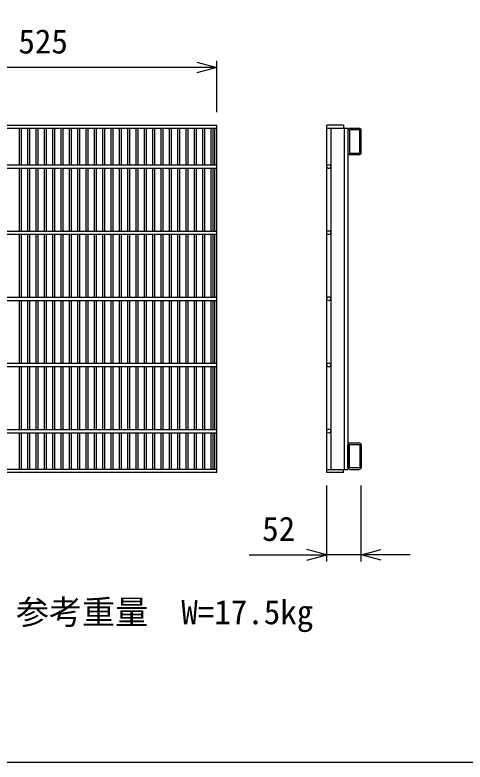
# Model space of a CAD drawing. Units: millimetres, scale not verified. Extents: x -10500 to 10500, y -7425 to 7425.
# Drawn here: x 4705 to 5386, y 548 to 1678 of the extents above; entities that cross this region are included whole.
import ezdxf
from ezdxf.enums import TextEntityAlignment as Align

# ---------------------------------------------------------------- set-up
doc = ezdxf.new("R2010")
doc.units = ezdxf.units.MM
doc.header["$LTSCALE"] = 25
for name, color, linetype, lineweight in [('0-1_DIM', 7, 'Continuous', 25), ('0-3_HATCH', 6, 'Continuous', 25), ('0-7_TXT', 7, 'Continuous', 25)]:
    doc.layers.add(name, color=color, linetype=linetype, lineweight=lineweight)
doc.styles.add('ＭＳ ゴシック', font='')
doc.styles.get('ＭＳ ゴシック').set_extended_font_data('MS Gothic')

msp = doc.modelspace()

# ---------------------------------------------------------------- linework, layer by layer
at = {"layer": '0-1_DIM'}
for p, q in [((5010.64, 1530.76), (5010.64, 1608.26)), ((5010.64, 1598.26), (4485.64, 1598.26)), ((5176.96, 851.04), (5176.96, 965.76)), ((5228.96, 851.04), (5228.96, 965.76)), ((5059.7, 861.04), (5176.96, 861.04)), ((5228.96, 861.04), (5176.96, 861.04)), ((5302.92, 861.04), (5228.96, 861.04))]:
    msp.add_line(p, q, dxfattribs=at)
for points in [[(4980.64, 1606.3), (5010.64, 1598.26), (4980.64, 1590.22)], [(5146.96, 853), (5176.96, 861.04), (5146.96, 869.08)], [(5258.96, 853), (5228.96, 861.04), (5258.96, 869.08)]]:
    msp.add_lwpolyline(points, dxfattribs=at)
at = {"layer": '0-3_HATCH'}
for p, q in [((4485.64, 1510.76), (5010.64, 1510.76)), ((4485.64, 1506.26), (5010.64, 1506.26)), ((4712.49, 1450.76), (4712.49, 1506.26)), ((4715.49, 1450.76), (4715.49, 1506.26)), ((4725.08, 1450.76), (4725.08, 1506.26)), ((4728.08, 1450.76), (4728.08, 1506.26)), ((4737.67, 1450.76), (4737.67, 1506.26)), ((4740.67, 1450.76), (4740.67, 1506.26)), ((4750.26, 1450.76), (4750.26, 1506.26)), ((4753.26, 1450.76), (4753.26, 1506.26)), ((4762.85, 1450.76), (4762.85, 1506.26)), ((4765.85, 1450.76), (4765.85, 1506.26)), ((4775.44, 1450.76), (4775.44, 1506.26)), ((4778.44, 1450.76), (4778.44, 1506.26)), ((4788.03, 1450.76), (4788.03, 1506.26)), ((4791.03, 1450.76), (4791.03, 1506.26)), ((4800.62, 1450.76), (4800.62, 1506.26)), ((4803.62, 1450.76), (4803.62, 1506.26)), ((4813.21, 1450.76), (4813.21, 1506.26)), ((4816.21, 1450.76), (4816.21, 1506.26)), ((4825.8, 1450.76), (4825.8, 1506.26)), ((4828.8, 1450.76), (4828.8, 1506.26)), ((4838.38, 1450.76), (4838.38, 1506.26)), ((4841.38, 1450.76), (4841.38, 1506.26)), ((4850.97, 1450.76), (4850.97, 1506.26)), ((4853.97, 1450.76), (4853.97, 1506.26)), ((4863.56, 1450.76), (4863.56, 1506.26)), ((4866.56, 1450.76), (4866.56, 1506.26)), ((4876.15, 1450.76), (4876.15, 1506.26)), ((4879.15, 1450.76), (4879.15, 1506.26)), ((4888.74, 1450.76), (4888.74, 1506.26)), ((4891.74, 1450.76), (4891.74, 1506.26)), ((4901.33, 1450.76), (4901.33, 1506.26)), ((4904.33, 1450.76), (4904.33, 1506.26)), ((4913.92, 1450.76), (4913.92, 1506.26)), ((4916.92, 1450.76), (4916.92, 1506.26)), ((4926.51, 1450.76), (4926.51, 1506.26)), ((4929.51, 1450.76), (4929.51, 1506.26)), ((4939.1, 1450.76), (4939.1, 1506.26)), ((4942.1, 1450.76), (4942.1, 1506.26)), ((4951.69, 1450.76), (4951.69, 1506.26)), ((4954.69, 1450.76), (4954.69, 1506.26)), ((4964.28, 1450.76), (4964.28, 1506.26)), ((4967.28, 1450.76), (4967.28, 1506.26)), ((4976.87, 1450.76), (4976.87, 1506.26)), ((4979.87, 1450.76), (4979.87, 1506.26)), ((4989.46, 1450.76), (4989.46, 1506.26)), ((4992.46, 1450.76), (4992.46, 1506.26)), ((5002.05, 1450.76), (5002.05, 1506.26)), ((5005.05, 1450.76), (5005.05, 1506.26)), ((5007.64, 1450.76), (5007.64, 1506.26)), ((5010.64, 985.76), (5010.64, 1510.76)), ((5201.96, 1510.76), (5176.96, 1510.76)), ((5176.96, 1506.26), (5208.96, 1506.26)), ((5182.96, 1506.26), (5182.96, 990.26)), ((5201.96, 1510.76), (5201.96, 1506.26)), ((5202.96, 1506.26), (5202.96, 990.26)), ((5208.96, 1506.26), (5208.96, 990.26)), ((5208.96, 1503.26), (5208.96, 1469.26)), ((5211.96, 1506.26), (5225.96, 1506.26)), ((5228.96, 1469.26), (5228.96, 1503.26)), ((5211.96, 1466.26), (5225.96, 1466.26)), ((4485.64, 1450.76), (5010.64, 1450.76)), ((4485.64, 1445.76), (5010.64, 1445.76)), ((4712.49, 1350.76), (4712.49, 1445.76)), ((4715.49, 1350.76), (4715.49, 1445.76)), ((4725.08, 1350.76), (4725.08, 1445.76)), ((4728.08, 1350.76), (4728.08, 1445.76)), ((4737.67, 1350.76), (4737.67, 1445.76)), ((4740.67, 1350.76), (4740.67, 1445.76)), ((4750.26, 1350.76), (4750.26, 1445.76)), ((4753.26, 1350.76), (4753.26, 1445.76)), ((4762.85, 1350.76), (4762.85, 1445.76)), ((4765.85, 1350.76), (4765.85, 1445.76)), ((4775.44, 1350.76), (4775.44, 1445.76)), ((4778.44, 1350.76), (4778.44, 1445.76)), ((4788.03, 1350.76), (4788.03, 1445.76)), ((4791.03, 1350.76), (4791.03, 1445.76)), ((4800.62, 1350.76), (4800.62, 1445.76)), ((4803.62, 1350.76), (4803.62, 1445.76)), ((4813.21, 1350.76), (4813.21, 1445.76)), ((4816.21, 1350.76), (4816.21, 1445.76)), ((4825.8, 1350.76), (4825.8, 1445.76)), ((4828.8, 1350.76), (4828.8, 1445.76)), ((4838.38, 1350.76), (4838.38, 1445.76)), ((4841.38, 1350.76), (4841.38, 1445.76)), ((4850.97, 1350.76), (4850.97, 1445.76)), ((4853.97, 1350.76), (4853.97, 1445.76)), ((4863.56, 1350.76), (4863.56, 1445.76)), ((4866.56, 1350.76), (4866.56, 1445.76)), ((4876.15, 1350.76), (4876.15, 1445.76)), ((4879.15, 1350.76), (4879.15, 1445.76)), ((4888.74, 1350.76), (4888.74, 1445.76)), ((4891.74, 1350.76), (4891.74, 1445.76)), ((4901.33, 1350.76), (4901.33, 1445.76)), ((4904.33, 1350.76), (4904.33, 1445.76)), ((4913.92, 1350.76), (4913.92, 1445.76)), ((4916.92, 1350.76), (4916.92, 1445.76)), ((4926.51, 1350.76), (4926.51, 1445.76)), ((4929.51, 1350.76), (4929.51, 1445.76)), ((4939.1, 1350.76), (4939.1, 1445.76)), ((4942.1, 1350.76), (4942.1, 1445.76)), ((4951.69, 1350.76), (4951.69, 1445.76)), ((4954.69, 1350.76), (4954.69, 1445.76)), ((4964.28, 1350.76), (4964.28, 1445.76)), ((4967.28, 1350.76), (4967.28, 1445.76)), ((4976.87, 1350.76), (4976.87, 1445.76)), ((4979.87, 1350.76), (4979.87, 1445.76)), ((4989.46, 1350.76), (4989.46, 1445.76)), ((4992.46, 1350.76), (4992.46, 1445.76)), ((5002.05, 1350.76), (5002.05, 1445.76)), ((5005.05, 1350.76), (5005.05, 1445.76)), ((5007.64, 1350.76), (5007.64, 1445.76)), ((4485.64, 1350.76), (5010.64, 1350.76)), ((4485.64, 1345.76), (5010.64, 1345.76)), ((4712.49, 1250.76), (4712.49, 1345.76)), ((4715.49, 1250.76), (4715.49, 1345.76)), ((4725.08, 1250.76), (4725.08, 1345.76)), ((4728.08, 1250.76), (4728.08, 1345.76)), ((4737.67, 1250.76), (4737.67, 1345.76)), ((4740.67, 1250.76), (4740.67, 1345.76)), ((4750.26, 1250.76), (4750.26, 1345.76)), ((4753.26, 1250.76), (4753.26, 1345.76)), ((4762.85, 1250.76), (4762.85, 1345.76)), ((4765.85, 1250.76), (4765.85, 1345.76)), ((4775.44, 1250.76), (4775.44, 1345.76)), ((4778.44, 1250.76), (4778.44, 1345.76)), ((4788.03, 1250.76), (4788.03, 1345.76)), ((4791.03, 1250.76), (4791.03, 1345.76)), ((4800.62, 1250.76), (4800.62, 1345.76)), ((4803.62, 1250.76), (4803.62, 1345.76)), ((4813.21, 1250.76), (4813.21, 1345.76)), ((4816.21, 1250.76), (4816.21, 1345.76)), ((4825.8, 1250.76), (4825.8, 1345.76)), ((4828.8, 1250.76), (4828.8, 1345.76)), ((4838.38, 1250.76), (4838.38, 1345.76)), ((4841.38, 1250.76), (4841.38, 1345.76)), ((4850.97, 1250.76), (4850.97, 1345.76)), ((4853.97, 1250.76), (4853.97, 1345.76)), ((4863.56, 1250.76), (4863.56, 1345.76)), ((4866.56, 1250.76), (4866.56, 1345.76)), ((4876.15, 1250.76), (4876.15, 1345.76)), ((4879.15, 1250.76), (4879.15, 1345.76)), ((4888.74, 1250.76), (4888.74, 1345.76)), ((4891.74, 1250.76), (4891.74, 1345.76)), ((4901.33, 1250.76), (4901.33, 1345.76)), ((4904.33, 1250.76), (4904.33, 1345.76)), ((4913.92, 1250.76), (4913.92, 1345.76)), ((4916.92, 1250.76), (4916.92, 1345.76)), ((4926.51, 1250.76), (4926.51, 1345.76)), ((4929.51, 1250.76), (4929.51, 1345.76)), ((4939.1, 1250.76), (4939.1, 1345.76)), ((4942.1, 1250.76), (4942.1, 1345.76)), ((4951.69, 1250.76), (4951.69, 1345.76)), ((4954.69, 1250.76), (4954.69, 1345.76)), ((4964.28, 1250.76), (4964.28, 1345.76)), ((4967.28, 1250.76), (4967.28, 1345.76)), ((4976.87, 1250.76), (4976.87, 1345.76)), ((4979.87, 1250.76), (4979.87, 1345.76)), ((4989.46, 1250.76), (4989.46, 1345.76)), ((4992.46, 1250.76), (4992.46, 1345.76)), ((5002.05, 1250.76), (5002.05, 1345.76)), ((5005.05, 1250.76), (5005.05, 1345.76)), ((5007.64, 1250.76), (5007.64, 1345.76)), ((4485.64, 1250.76), (5010.64, 1250.76)), ((4485.64, 1245.76), (5010.64, 1245.76)), ((4712.49, 1150.76), (4712.49, 1245.76)), ((4715.49, 1150.76), (4715.49, 1245.76)), ((4725.08, 1150.76), (4725.08, 1245.76)), ((4728.08, 1150.76), (4728.08, 1245.76)), ((4737.67, 1150.76), (4737.67, 1245.76)), ((4740.67, 1150.76), (4740.67, 1245.76)), ((4750.26, 1150.76), (4750.26, 1245.76)), ((4753.26, 1150.76), (4753.26, 1245.76)), ((4762.85, 1150.76), (4762.85, 1245.76)), ((4765.85, 1150.76), (4765.85, 1245.76)), ((4775.44, 1150.76), (4775.44, 1245.76)), ((4778.44, 1150.76), (4778.44, 1245.76)), ((4788.03, 1150.76), (4788.03, 1245.76)), ((4791.03, 1150.76), (4791.03, 1245.76)), ((4800.62, 1150.76), (4800.62, 1245.76)), ((4803.62, 1150.76), (4803.62, 1245.76)), ((4813.21, 1150.76), (4813.21, 1245.76)), ((4816.21, 1150.76), (4816.21, 1245.76)), ((4825.8, 1150.76), (4825.8, 1245.76)), ((4828.8, 1150.76), (4828.8, 1245.76)), ((4838.38, 1150.76), (4838.38, 1245.76)), ((4841.38, 1150.76), (4841.38, 1245.76)), ((4850.97, 1150.76), (4850.97, 1245.76)), ((4853.97, 1150.76), (4853.97, 1245.76)), ((4863.56, 1150.76), (4863.56, 1245.76)), ((4866.56, 1150.76), (4866.56, 1245.76)), ((4876.15, 1150.76), (4876.15, 1245.76)), ((4879.15, 1150.76), (4879.15, 1245.76)), ((4888.74, 1150.76), (4888.74, 1245.76)), ((4891.74, 1150.76), (4891.74, 1245.76)), ((4901.33, 1150.76), (4901.33, 1245.76)), ((4904.33, 1150.76), (4904.33, 1245.76)), ((4913.92, 1150.76), (4913.92, 1245.76)), ((4916.92, 1150.76), (4916.92, 1245.76)), ((4926.51, 1150.76), (4926.51, 1245.76)), ((4929.51, 1150.76), (4929.51, 1245.76)), ((4939.1, 1150.76), (4939.1, 1245.76)), ((4942.1, 1150.76), (4942.1, 1245.76)), ((4951.69, 1150.76), (4951.69, 1245.76)), ((4954.69, 1150.76), (4954.69, 1245.76)), ((4964.28, 1150.76), (4964.28, 1245.76)), ((4967.28, 1150.76), (4967.28, 1245.76)), ((4976.87, 1150.76), (4976.87, 1245.76)), ((4979.87, 1150.76), (4979.87, 1245.76)), ((4989.46, 1150.76), (4989.46, 1245.76)), ((4992.46, 1150.76), (4992.46, 1245.76)), ((5002.05, 1150.76), (5002.05, 1245.76)), ((5005.05, 1150.76), (5005.05, 1245.76)), ((5007.64, 1150.76), (5007.64, 1245.76)), ((4485.64, 1150.76), (5010.64, 1150.76)), ((4485.64, 1145.76), (5010.64, 1145.76)), ((4712.49, 1050.76), (4712.49, 1145.76)), ((4715.49, 1050.76), (4715.49, 1145.76)), ((4725.08, 1050.76), (4725.08, 1145.76)), ((4728.08, 1050.76), (4728.08, 1145.76)), ((4737.67, 1050.76), (4737.67, 1145.76)), ((4740.67, 1050.76), (4740.67, 1145.76)), ((4750.26, 1050.76), (4750.26, 1145.76)), ((4753.26, 1050.76), (4753.26, 1145.76)), ((4762.85, 1050.76), (4762.85, 1145.76)), ((4765.85, 1050.76), (4765.85, 1145.76)), ((4775.44, 1050.76), (4775.44, 1145.76)), ((4778.44, 1050.76), (4778.44, 1145.76)), ((4788.03, 1050.76), (4788.03, 1145.76)), ((4791.03, 1050.76), (4791.03, 1145.76)), ((4800.62, 1050.76), (4800.62, 1145.76)), ((4803.62, 1050.76), (4803.62, 1145.76)), ((4813.21, 1050.76), (4813.21, 1145.76)), ((4816.21, 1050.76), (4816.21, 1145.76)), ((4825.8, 1050.76), (4825.8, 1145.76)), ((4828.8, 1050.76), (4828.8, 1145.76)), ((4838.38, 1050.76), (4838.38, 1145.76)), ((4841.38, 1050.76), (4841.38, 1145.76)), ((4850.97, 1050.76), (4850.97, 1145.76)), ((4853.97, 1050.76), (4853.97, 1145.76)), ((4863.56, 1050.76), (4863.56, 1145.76)), ((4866.56, 1050.76), (4866.56, 1145.76)), ((4876.15, 1050.76), (4876.15, 1145.76)), ((4879.15, 1050.76), (4879.15, 1145.76)), ((4888.74, 1050.76), (4888.74, 1145.76)), ((4891.74, 1050.76), (4891.74, 1145.76)), ((4901.33, 1050.76), (4901.33, 1145.76)), ((4904.33, 1050.76), (4904.33, 1145.76)), ((4913.92, 1050.76), (4913.92, 1145.76)), ((4916.92, 1050.76), (4916.92, 1145.76)), ((4926.51, 1050.76), (4926.51, 1145.76)), ((4929.51, 1050.76), (4929.51, 1145.76)), ((4939.1, 1050.76), (4939.1, 1145.76)), ((4942.1, 1050.76), (4942.1, 1145.76)), ((4951.69, 1050.76), (4951.69, 1145.76)), ((4954.69, 1050.76), (4954.69, 1145.76)), ((4964.28, 1050.76), (4964.28, 1145.76)), ((4967.28, 1050.76), (4967.28, 1145.76)), ((4976.87, 1050.76), (4976.87, 1145.76)), ((4979.87, 1050.76), (4979.87, 1145.76)), ((4989.46, 1050.76), (4989.46, 1145.76)), ((4992.46, 1050.76), (4992.46, 1145.76)), ((5002.05, 1050.76), (5002.05, 1145.76)), ((5005.05, 1050.76), (5005.05, 1145.76)), ((5007.64, 1050.76), (5007.64, 1145.76)), ((4485.64, 1050.76), (5010.64, 1050.76)), ((4485.64, 1045.76), (5010.64, 1045.76)), ((4712.49, 990.26), (4712.49, 1045.76)), ((4715.49, 990.26), (4715.49, 1045.76)), ((4725.08, 990.26), (4725.08, 1045.76)), ((4728.08, 990.26), (4728.08, 1045.76)), ((4737.67, 990.26), (4737.67, 1045.76)), ((4740.67, 990.26), (4740.67, 1045.76)), ((4750.26, 990.26), (4750.26, 1045.76)), ((4753.26, 990.26), (4753.26, 1045.76)), ((4762.85, 990.26), (4762.85, 1045.76)), ((4765.85, 990.26), (4765.85, 1045.76)), ((4775.44, 990.26), (4775.44, 1045.76)), ((4778.44, 990.26), (4778.44, 1045.76)), ((4788.03, 990.26), (4788.03, 1045.76)), ((4791.03, 990.26), (4791.03, 1045.76)), ((4800.62, 990.26), (4800.62, 1045.76)), ((4803.62, 990.26), (4803.62, 1045.76)), ((4813.21, 990.26), (4813.21, 1045.76)), ((4816.21, 990.26), (4816.21, 1045.76)), ((4825.8, 990.26), (4825.8, 1045.76)), ((4828.8, 990.26), (4828.8, 1045.76)), ((4838.38, 990.26), (4838.38, 1045.76)), ((4841.38, 990.26), (4841.38, 1045.76)), ((4850.97, 990.26), (4850.97, 1045.76)), ((4853.97, 990.26), (4853.97, 1045.76)), ((4863.56, 990.26), (4863.56, 1045.76)), ((4866.56, 990.26), (4866.56, 1045.76)), ((4876.15, 990.26), (4876.15, 1045.76)), ((4879.15, 990.26), (4879.15, 1045.76)), ((4888.74, 990.26), (4888.74, 1045.76)), ((4891.74, 990.26), (4891.74, 1045.76)), ((4901.33, 990.26), (4901.33, 1045.76)), ((4904.33, 990.26), (4904.33, 1045.76)), ((4913.92, 990.26), (4913.92, 1045.76)), ((4916.92, 990.26), (4916.92, 1045.76)), ((4926.51, 990.26), (4926.51, 1045.76)), ((4929.51, 990.26), (4929.51, 1045.76)), ((4939.1, 990.26), (4939.1, 1045.76)), ((4942.1, 990.26), (4942.1, 1045.76)), ((4951.69, 990.26), (4951.69, 1045.76)), ((4954.69, 990.26), (4954.69, 1045.76)), ((4964.28, 990.26), (4964.28, 1045.76)), ((4967.28, 990.26), (4967.28, 1045.76)), ((4976.87, 990.26), (4976.87, 1045.76)), ((4979.87, 990.26), (4979.87, 1045.76)), ((4989.46, 990.26), (4989.46, 1045.76)), ((4992.46, 990.26), (4992.46, 1045.76)), ((5002.05, 990.26), (5002.05, 1045.76)), ((5005.05, 990.26), (5005.05, 1045.76)), ((5007.64, 990.26), (5007.64, 1045.76)), ((5211.96, 1030.26), (5225.96, 1030.26)), ((5208.96, 993.26), (5208.96, 1027.26)), ((5228.96, 1027.26), (5228.96, 993.26)), ((5010.64, 990.26), (4485.64, 990.26)), ((5010.64, 985.76), (4485.64, 985.76)), ((5176.96, 990.26), (5208.96, 990.26)), ((5201.96, 985.76), (5201.96, 990.26)), ((5211.96, 990.26), (5225.96, 990.26))]:
    msp.add_line(p, q, dxfattribs=at)
msp.add_lwpolyline([(5201.96, 985.76), (5176.96, 985.76), (5176.96, 1510.76)], dxfattribs=at)
for points in [[(5211.26, 1468.56), (5226.66, 1468.56), (5226.66, 1503.96), (5211.26, 1503.96)], [(5211.26, 1027.96), (5226.66, 1027.96), (5226.66, 992.56), (5211.26, 992.56)]]:
    msp.add_lwpolyline(points, close=True, dxfattribs=at)
for centre in [(5179.96, 1448.26), (5179.96, 1348.26), (5179.96, 1248.26), (5179.96, 1148.26), (5179.96, 1048.26)]:
    msp.add_circle(centre, 3, dxfattribs=at)
for centre, start, end in [((5211.96, 1503.26), 90, 180), ((5225.96, 1503.26), 0, 90), ((5211.96, 1469.26), 180, 270), ((5225.96, 1469.26), 270, 0), ((5211.96, 1027.26), 90, 180), ((5225.96, 1027.26), 0, 90), ((5211.96, 993.26), 180, 270), ((5225.96, 993.26), 270, 0)]:
    msp.add_arc(centre, 3, start, end, dxfattribs=at)
at = {"layer": '0-7_TXT'}
msp.add_lwpolyline([(-1150, 5707.57), (-1150, 547.57), (8250, 547.57)], dxfattribs=at)

# ---------------------------------------------------------------- texts
at = {"layer": '0-1_DIM', "style": 'ＭＳ ゴシック'}
for s, p in [('525', (4710.64, 1608.26)), ('52', (5079.21, 871.04)), ('参考重量\u3000W=17.5kg', (4706.91, 745.02))]:
    msp.add_text(s, height=36.66, dxfattribs=at).set_placement(p, align=Align.BOTTOM_LEFT)

doc.saveas('drawing.dxf')
